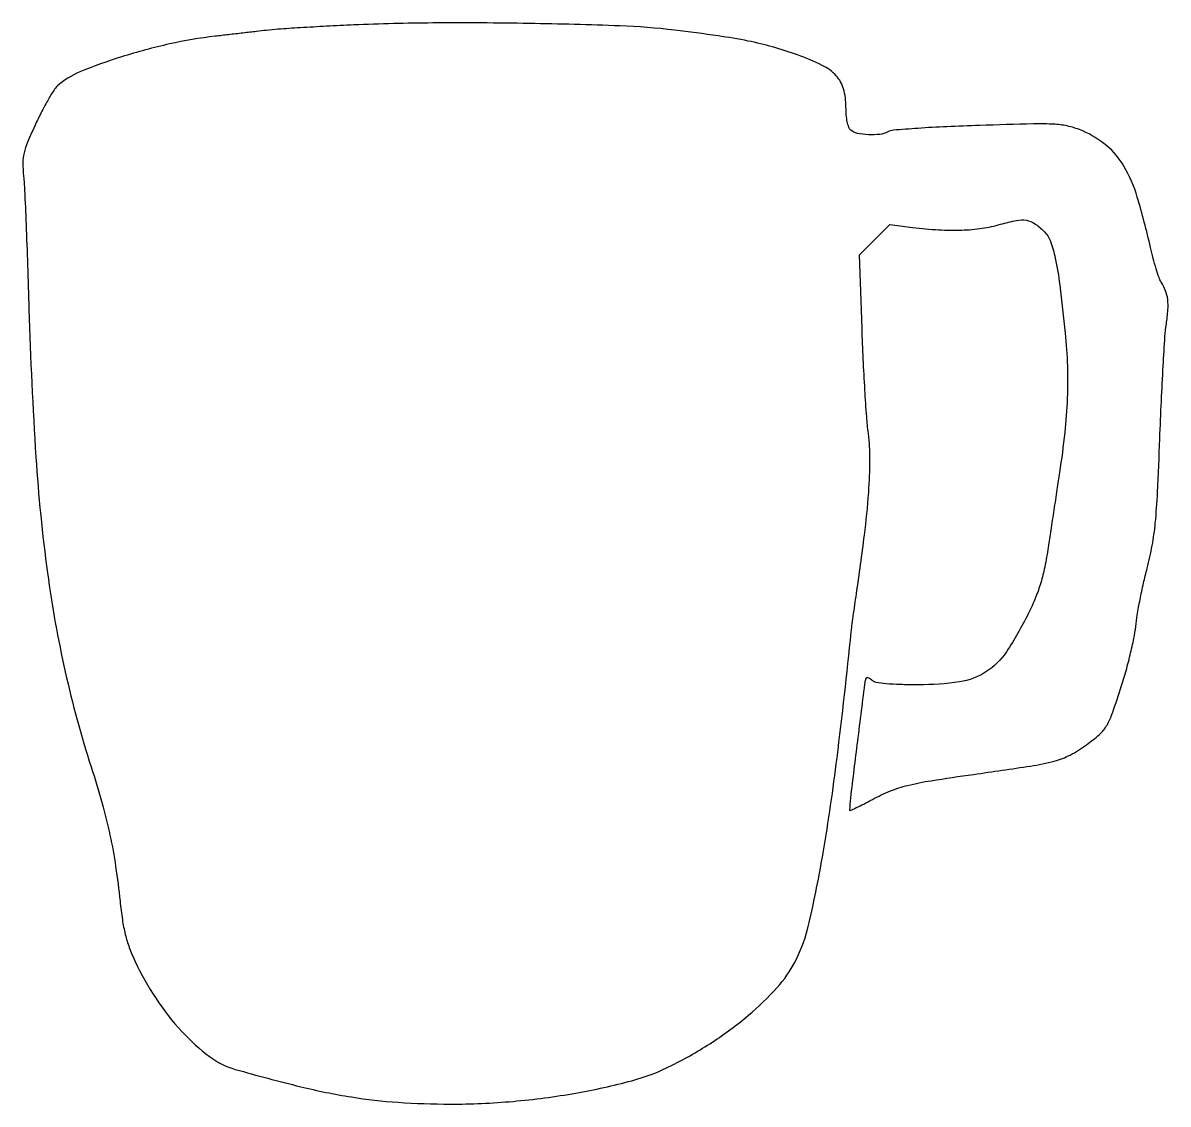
# Model space of a CAD drawing. Extents: x 0 to 314, y 0 to 297.
import ezdxf

# ---------------------------------------------------------------- set-up
doc = ezdxf.new("R2010")
doc.units = 0

msp = doc.modelspace()

# ---------------------------------------------------------------- linework, layer by layer
msp.add_lwpolyline([(91, 296.005499, 0.00195), (83.513898, 295.641442, 0.002193), (76.31875, 295.231756, 0.002008), (70.199046, 294.831697, 0.011852), (67, 294.533329, -0.00025), (64.300371, 294.218204, -0.000101), (60.61875, 293.79107, -0.0001), (56.65709, 293.333059, -0.000127), (53, 292.911942, 0.02634), (40.444186, 290.794632, 0.021619), (27.309199, 287.258772, 0.020755), (15.865327, 283.111291, 0.086744), (9.689704, 279.220064, 0.06828), (8.726641, 278.074669, 0.010374), (7.18121, 275.508394, 0.011454), (5.478955, 272.38046, 0.009692), (3.820508, 269, 0.00864), (1.534454, 263.873131, 0.043324), (0.559867, 260.887929, 0.058127), (0.2545, 258.193376, 0.023618), (0.44119, 254.5, -0.013048), (0.715326, 250.679841, -0.001234), (1.11949, 241.303125, -0.001578), (1.538574, 230.118618, -0.001242), (1.924227, 218, 0.008722), (3.821627, 177.462257, 0.017707), (6.995484, 145.709795, 0.021374), (11.873686, 118.559544, 0.022766), (18.975003, 92.5, -0.009689), (21.986014, 82.490003, -0.015274), (24.138099, 73.781383, -0.015896), (25.695998, 65.216725, -0.011779), (26.891846, 55.667652, 0.012203), (27.533333, 50.580191, 0.02334), (28.337067, 46.542854, 0.02647), (29.432302, 42.952791, 0.022167), (30.958874, 39.27419, 0.037047), (36.762379, 28.941298, 0.040311), (43.883763, 19.885483, 0.044185), (51.437749, 13.04983, 0.092702), (58.5, 9.530319, 0.009155), (76.436002, 4.775355, 0.020148), (90.332572, 1.950465, 0.023157), (103.142511, 0.484408, 0.016913), (117.459035, 0, 0.021952), (134.67815, 0.756356, 0.021357), (151.924812, 3.019946, 0.022463), (167.250168, 6.416892, 0.051202), (178.305071, 10.645803, 0.027579), (189.344591, 17.008024, 0.030571), (199.225301, 24.35063, 0.033255), (207.119099, 31.954535, 0.066566), (212.034632, 39.067884, 0.062071), (215.914622, 49.771522, 0.013719), (219.728869, 68.947895, 0.011526), (223.554005, 94.987344, 0.005111), (227.455996, 129.5, -0.00617), (227.64374, 131.129645, -0.00149), (227.995773, 133.821875, -0.001529), (228.418363, 136.908594, -0.001518), (228.860806, 140, 0.004945), (231.052685, 156.100988, 0.012714), (232.225217, 167.788923, 0.017389), (232.581591, 176.741603, 0.032816), (232.144034, 183.953405, -0.013042), (231.682845, 188.54409, -0.003407), (231.185193, 195.935088, -0.00346), (230.733803, 204.36455, -0.003533), (230.402678, 212.740512), (229.745731, 232.981025), (233.892341, 237.127635), (238.038951, 241.274245), (244.269476, 240.484787, 0.016422), (251.405545, 239.817802, 0.023796), (257.733703, 239.736971, 0.026835), (263.364267, 240.236391, 0.035611), (268.388609, 241.324717, -0.022309), (272.738904, 242.388836, -0.087876), (275.486515, 242.443757, -0.11104), (277.741149, 241.55239, -0.046968), (280.261594, 239.465679, -0.107074), (282.06845, 236.659494, -0.038206), (283.40323, 232.058469, -0.021287), (284.621451, 224.67009, -0.004343), (286.104836, 211.5, -0.017385), (286.724756, 202.491515, -0.018544), (286.696969, 193.654184, -0.016977), (285.99353, 184.188755, -0.010852), (284.565264, 173.25, 0.000226), (283.854862, 168.583883, 0.000132), (283.008825, 163, 0.000132), (282.165809, 157.416092, 0.000226), (281.464777, 152.75, -0.012617), (280.511671, 147.324759, -0.023167), (279.421714, 142.973897, -0.024716), (277.987683, 138.935508, -0.016911), (275.983174, 134.5, -0.031589), (270.005899, 124.094964, -0.103199), (264.393876, 118.537187, -0.107877), (257.174294, 115.820125, -0.036273), (245.884276, 115, -0.007026), (240.819895, 115.071164, -0.016262), (237.024736, 115.30152, -0.016369), (234.258252, 115.651612, -0.157991), (233.216667, 116.183333, 0.039911), (232.727341, 116.600208, 0.059184), (232.235601, 116.873726, 0.077839), (231.815202, 116.973941, 0.219436), (231.53857, 116.871904, 0.16658), (231.224077, 116.229519, 0.000156), (229.132486, 99.561183, 0.000727), (227.204899, 83.977327, 0.030413), (227, 80.61179, 0.546952), (227.135144, 80.525205, 0.002881), (228.835938, 81.319611, 0.007965), (230.852844, 82.315517, 0.004593), (233.25, 83.575027, -0.027172), (238.170308, 85.883184, -0.035352), (242.903459, 87.41828, -0.021719), (249.324208, 88.716623, -0.004238), (261, 90.452756, 0.002738), (276.590362, 92.723176, 0.026516), (283.134981, 94.071032, 0.056574), (287.474379, 95.749912, 0.038118), (291.983397, 98.566694, 0.020808), (295.537174, 101.418195, 0.075726), (297.400145, 103.621799, 0.052273), (298.852602, 106.657899, 0.006422), (301.231941, 113.62892, 0.010482), (302.642039, 118.267574, 0.008925), (303.938826, 123.215995, 0.009025), (304.957352, 127.762241, 0.025023), (305.454353, 131, -0.016353), (305.882868, 134.155339, -0.006817), (306.657607, 138.38125, -0.006736), (307.610537, 142.88692, -0.008665), (308.613709, 147, 0.019609), (309.979351, 153.184069, 0.020268), (310.838511, 159.388487, 0.012376), (311.448147, 167.803556, 0.002621), (312.070568, 182.5, -0.002215), (312.500762, 192.856313, -0.002765), (312.996042, 202.469241, -0.002238), (313.492373, 210.531598, -0.02122), (313.866517, 213.969757, 0.019433), (314.303833, 217.859195, 0.049318), (314.231567, 220.697954, 0.061191), (313.631113, 223.08698, 0.046844), (312.429303, 225.5, -0.054677), (311.848478, 226.713333, -0.009645), (311.057897, 229.115625, -0.010346), (310.240024, 231.981963, -0.009142), (309.504736, 235, 0.017422), (305.904716, 248.780393, 0.059193), (302.221452, 257.286988, 0.086647), (297.516909, 262.87551, 0.073117), (290.927129, 266.936002, 0.042148), (287.15411, 268.194766, 0.046131), (283.336182, 268.754493, 0.019182), (277.39263, 268.843725, 0.001761), (262.639454, 268.447203, 0.003971), (253.616907, 268.101146, 0.005853), (245.701642, 267.641679, 0.002991), (239.02455, 267.135452, 0.100912), (237.5, 266.692441, -0.092515), (235.265909, 266.002741, -0.040384), (232.152958, 265.896221, -0.039945), (229.139844, 266.279016, -0.122231), (227.298355, 267.16735, -0.137029), (226.770622, 267.929362, -0.033146), (226.362053, 269.422576, -0.029895), (226.089626, 271.341295, -0.02032), (226, 273.545719, 0.067929), (225.324673, 278.493622, 0.120328), (223.322681, 282.065974, 0.091394), (219.461624, 284.929971, 0.027909), (212.736607, 287.774262, 0.016961), (205.865449, 289.978351, 0.019371), (199.156746, 291.604094, 0.014634), (190.958497, 293.009249, 0.005006), (179, 294.57838, 0.020997), (163.997711, 295.758016, 0.005066), (139.083768, 296.414602, 0.005484), (112.714736, 296.552978, 0.009743)], format="xyb", close=True)

doc.saveas('drawing.dxf')
